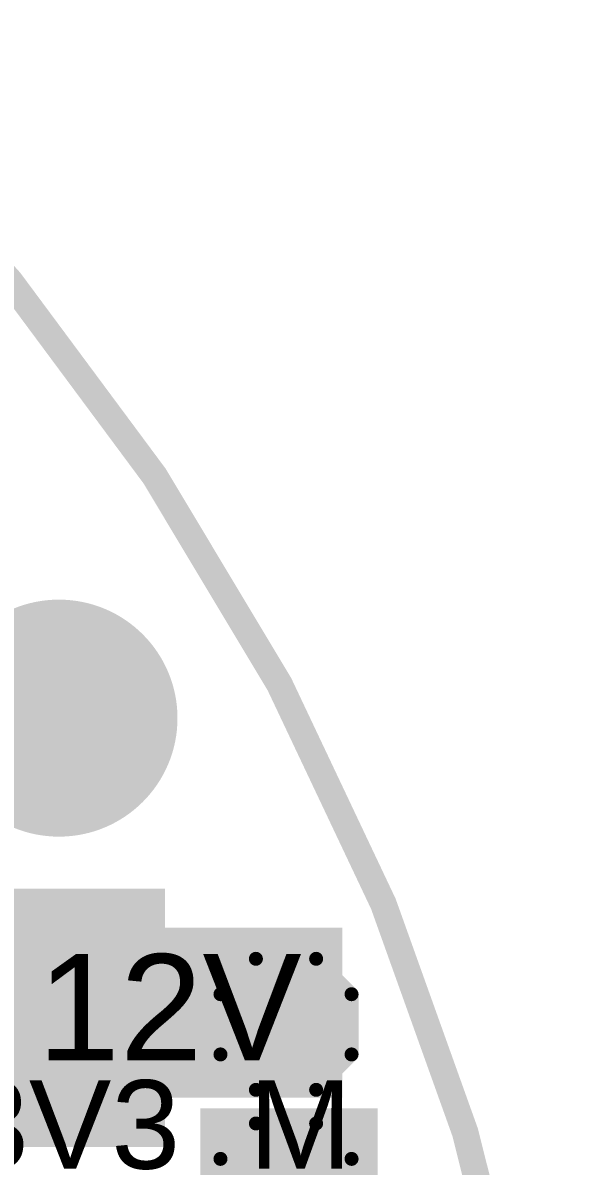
# Model space of a CAD drawing. Header units: millimetres. Extents: x -1.41 to 1.41, y -0.13 to 2.68.
# Drawn here: x 1.088 to 1.405, y 1.666 to 2.312 of the extents above; entities that cross this region are included whole.
import ezdxf

# ---------------------------------------------------------------- set-up
doc = ezdxf.new("R2010")
doc.units = ezdxf.units.MM
doc.header["$MEASUREMENT"] = 0
for name, color, linetype in [('BottomLayer', 5, 'Continuous'), ('BottomSolder', 6, 'Continuous'), ('Mechanical2', 216, 'Continuous'), ('MultiLayer', 9, 'Continuous'), ('PadHoleLayer', 156, 'Continuous'), ('TopLayer', 1, 'Continuous'), ('TopOverlay', 2, 'Continuous'), ('TopPaste', 8, 'Continuous'), ('TopSolder', 216, 'Continuous'), ('ViaHoleLayer', 16, 'Continuous')]:
    doc.layers.add(name, color=color, linetype=linetype)
doc.styles.add('Arial', font='', dxfattribs={"height": 0.2})
doc.styles.get('Arial').set_extended_font_data('Arial')

# ---------------------------------------------------------------- blocks, each defined once
blk = doc.blocks.new('TEST_POINT_73')
at = {"layer": 'TopLayer'}
blk.add_hatch(color=1, dxfattribs=at).paths.add_polyline_path([(0.015, 0.03), (-0.015, 0.03), (-0.03, 0.015), (-0.03, -0.015), (-0.015, -0.03), (0.015, -0.03), (0.03, -0.015), (0.03, 0.015)])
at = {"layer": 'TopPaste'}
blk.add_hatch(color=8, dxfattribs=at).paths.add_polyline_path([(0.015, 0.03), (-0.015, 0.03), (-0.03, 0.015), (-0.03, -0.015), (-0.015, -0.03), (0.015, -0.03), (0.03, -0.015), (0.03, 0.015)])
at = {"layer": 'TopSolder'}
blk.add_hatch(color=216, dxfattribs=at).paths.add_polyline_path([(0.017, 0.034), (-0.017, 0.034), (-0.034, 0.017), (-0.034, -0.017), (-0.017, -0.034), (0.017, -0.034), (0.034, -0.017), (0.034, 0.017)])
at = {"layer": 'TopOverlay', "const_width": 0.00787}
for points in [[(-0.017, 0.037), (-0.037, 0.017)], [(0.017, 0.037), (-0.017, 0.037)], [(0.017, 0.037), (-0.017, 0.037)], [(0.037, 0.017), (0.017, 0.037)], [(-0.037, 0.017), (-0.037, -0.017)], [(0.037, 0.017), (0.037, -0.017)], [(-0.017, -0.037), (-0.037, -0.017)], [(0.037, -0.017), (0.017, -0.037)], [(0.017, -0.037), (-0.017, -0.037)], [(0.017, -0.037), (-0.017, -0.037)]]:
    blk.add_lwpolyline(points, dxfattribs=at)
at = {"layer": 'TopOverlay', "const_width": 0.00394}
for points in [[(-0.01897, 0.037, 1), (-0.01503, 0.037, 1)], [(-0.01897, 0.037, 1), (-0.01503, 0.037, 1)], [(-0.01897, 0.037, 1), (-0.01503, 0.037, 1)], [(0.01503, 0.037, 1), (0.01897, 0.037, 1)], [(0.01503, 0.037, 1), (0.01897, 0.037, 1)], [(0.01503, 0.037, 1), (0.01897, 0.037, 1)], [(-0.03897, 0.017, 1), (-0.03503, 0.017, 1)], [(-0.03897, 0.017, 1), (-0.03503, 0.017, 1)], [(0.03503, 0.017, 1), (0.03897, 0.017, 1)], [(0.03503, 0.017, 1), (0.03897, 0.017, 1)], [(-0.03897, -0.017, 1), (-0.03503, -0.017, 1)], [(-0.03897, -0.017, 1), (-0.03503, -0.017, 1)], [(0.03503, -0.017, 1), (0.03897, -0.017, 1)], [(0.03503, -0.017, 1), (0.03897, -0.017, 1)], [(-0.01897, -0.037, 1), (-0.01503, -0.037, 1)], [(-0.01897, -0.037, 1), (-0.01503, -0.037, 1)], [(-0.01897, -0.037, 1), (-0.01503, -0.037, 1)], [(0.01503, -0.037, 1), (0.01897, -0.037, 1)], [(0.01503, -0.037, 1), (0.01897, -0.037, 1)], [(0.01503, -0.037, 1), (0.01897, -0.037, 1)]]:
    blk.add_lwpolyline(points, format="xyb", close=True, dxfattribs=at)
blk = doc.blocks.new('TEST_POINT_131')
at = {"layer": 'TopLayer'}
blk.add_hatch(color=1, dxfattribs=at).paths.add_polyline_path([(0.015, 0.03), (-0.015, 0.03), (-0.03, 0.015), (-0.03, -0.015), (-0.015, -0.03), (0.015, -0.03), (0.03, -0.015), (0.03, 0.015)])
at = {"layer": 'TopPaste'}
blk.add_hatch(color=8, dxfattribs=at).paths.add_polyline_path([(0.015, 0.03), (-0.015, 0.03), (-0.03, 0.015), (-0.03, -0.015), (-0.015, -0.03), (0.015, -0.03), (0.03, -0.015), (0.03, 0.015)])
at = {"layer": 'TopSolder'}
blk.add_hatch(color=216, dxfattribs=at).paths.add_polyline_path([(0.017, 0.034), (-0.017, 0.034), (-0.034, 0.017), (-0.034, -0.017), (-0.017, -0.034), (0.017, -0.034), (0.034, -0.017), (0.034, 0.017)])
at = {"layer": 'TopOverlay', "const_width": 0.00787}
for points in [[(-0.037, 0.017), (-0.017, 0.037)], [(-0.017, 0.037), (0.017, 0.037)], [(-0.017, 0.037), (0.017, 0.037)], [(0.017, 0.037), (0.037, 0.017)], [(-0.037, -0.017), (-0.037, 0.017)], [(0.037, -0.017), (0.037, 0.017)], [(-0.037, -0.017), (-0.017, -0.037)], [(0.017, -0.037), (0.037, -0.017)], [(-0.017, -0.037), (0.017, -0.037)], [(-0.017, -0.037), (0.017, -0.037)]]:
    blk.add_lwpolyline(points, dxfattribs=at)
at = {"layer": 'TopOverlay', "const_width": 0.00394}
for points in [[(-0.01897, 0.037, 1), (-0.01503, 0.037, 1)], [(-0.01897, 0.037, 1), (-0.01503, 0.037, 1)], [(-0.01897, 0.037, 1), (-0.01503, 0.037, 1)], [(0.01503, 0.037, 1), (0.01897, 0.037, 1)], [(0.01503, 0.037, 1), (0.01897, 0.037, 1)], [(0.01503, 0.037, 1), (0.01897, 0.037, 1)], [(-0.03897, 0.017, 1), (-0.03503, 0.017, 1)], [(-0.03897, 0.017, 1), (-0.03503, 0.017, 1)], [(0.03503, 0.017, 1), (0.03897, 0.017, 1)], [(0.03503, 0.017, 1), (0.03897, 0.017, 1)], [(-0.03897, -0.017, 1), (-0.03503, -0.017, 1)], [(-0.03897, -0.017, 1), (-0.03503, -0.017, 1)], [(0.03503, -0.017, 1), (0.03897, -0.017, 1)], [(0.03503, -0.017, 1), (0.03897, -0.017, 1)], [(-0.01897, -0.037, 1), (-0.01503, -0.037, 1)], [(-0.01897, -0.037, 1), (-0.01503, -0.037, 1)], [(-0.01897, -0.037, 1), (-0.01503, -0.037, 1)], [(0.01503, -0.037, 1), (0.01897, -0.037, 1)], [(0.01503, -0.037, 1), (0.01897, -0.037, 1)], [(0.01503, -0.037, 1), (0.01897, -0.037, 1)]]:
    blk.add_lwpolyline(points, format="xyb", close=True, dxfattribs=at)

msp = doc.modelspace()

# ---------------------------------------------------------------- hatches: boundary and pattern name
at = {"layer": 'BottomLayer'}
h = msp.add_hatch(color=5, dxfattribs=at)
edge = h.paths.add_edge_path()
edge.add_arc((1.1081, 1.91929), 0.05906, 0, 360)
for points in [[(1.168, 1.823), (0.913, 1.823), (0.913, 1.78221), (1.168, 1.78221)], [(0.98151, 1.677), (1.168, 1.677), (1.168, 1.802), (0.98151, 1.802)], [(1.188, 1.604), (1.288, 1.604), (1.288, 1.699), (1.188, 1.699)]]:
    msp.add_hatch(color=5, dxfattribs=at).paths.add_polyline_path(points)
h = msp.add_hatch(color=5, dxfattribs=at)
edge = h.paths.add_edge_path()
edge.add_arc((1.101, 1.761), 0.01181, 0, 360)
h = msp.add_hatch(color=5, dxfattribs=at)
edge = h.paths.add_edge_path()
edge.add_arc((1.101, 1.736), 0.01181, 0, 360)
h = msp.add_hatch(color=5, dxfattribs=at)
edge = h.paths.add_edge_path()
edge.add_arc((1.201, 1.685), 0.01181, 0, 360)
h = msp.add_hatch(color=5, dxfattribs=at)
edge = h.paths.add_edge_path()
edge.add_arc((1.275, 1.685), 0.01181, 0, 360)
at = {"layer": 'BottomSolder'}
h = msp.add_hatch(color=6, dxfattribs=at)
edge = h.paths.add_edge_path()
edge.add_arc((1.1081, 1.91929), 0.06306, 0, 360)
h = msp.add_hatch(color=6, dxfattribs=at)
edge = h.paths.add_edge_path()
edge.add_arc((1.101, 1.761), 0.00591, 0, 360)
h = msp.add_hatch(color=6, dxfattribs=at)
edge = h.paths.add_edge_path()
edge.add_arc((1.101, 1.736), 0.00591, 0, 360)
h = msp.add_hatch(color=6, dxfattribs=at)
edge = h.paths.add_edge_path()
edge.add_arc((1.201, 1.685), 0.00591, 0, 360)
h = msp.add_hatch(color=6, dxfattribs=at)
edge = h.paths.add_edge_path()
edge.add_arc((1.275, 1.685), 0.00591, 0, 360)
at = {"layer": 'MultiLayer'}
h = msp.add_hatch(color=9, dxfattribs=at)
edge = h.paths.add_edge_path()
edge.add_arc((1.1081, 1.91929), 0.05906, 0, 360)
at = {"layer": 'PadHoleLayer'}
h = msp.add_hatch(color=156, dxfattribs=at)
edge = h.paths.add_edge_path()
edge.add_arc((1.1081, 1.91929), 0.06693, 0, 360)
at = {"layer": 'TopLayer'}
h = msp.add_hatch(color=1, dxfattribs=at)
edge = h.paths.add_edge_path()
edge.add_arc((1.1081, 1.91929), 0.05906, 0, 360)
msp.add_hatch(color=1, dxfattribs=at).paths.add_polyline_path([(1.268, 1.801), (0.988, 1.801), (0.988, 1.705), (1.268, 1.705)])
h = msp.add_hatch(color=1, dxfattribs=at)
edge = h.paths.add_edge_path()
edge.add_arc((1.101, 1.761), 0.01181, 0, 360)
h = msp.add_hatch(color=1, dxfattribs=at)
edge = h.paths.add_edge_path()
edge.add_arc((1.101, 1.736), 0.01181, 0, 360)
h = msp.add_hatch(color=1, dxfattribs=at)
edge = h.paths.add_edge_path()
edge.add_arc((1.201, 1.685), 0.01181, 0, 360)
h = msp.add_hatch(color=1, dxfattribs=at)
edge = h.paths.add_edge_path()
edge.add_arc((1.275, 1.685), 0.01181, 0, 360)
at = {"layer": 'TopSolder'}
h = msp.add_hatch(color=216, dxfattribs=at)
edge = h.paths.add_edge_path()
edge.add_arc((1.1081, 1.91929), 0.06306, 0, 360)
h = msp.add_hatch(color=216, dxfattribs=at)
edge = h.paths.add_edge_path()
edge.add_arc((1.101, 1.761), 0.00591, 0, 360)
h = msp.add_hatch(color=216, dxfattribs=at)
edge = h.paths.add_edge_path()
edge.add_arc((1.101, 1.736), 0.00591, 0, 360)
h = msp.add_hatch(color=216, dxfattribs=at)
edge = h.paths.add_edge_path()
edge.add_arc((1.201, 1.685), 0.00591, 0, 360)
h = msp.add_hatch(color=216, dxfattribs=at)
edge = h.paths.add_edge_path()
edge.add_arc((1.275, 1.685), 0.00591, 0, 360)
at = {"layer": 'ViaHoleLayer'}
h = msp.add_hatch(color=16, dxfattribs=at)
edge = h.paths.add_edge_path()
edge.add_arc((1.101, 1.761), 0.00591, 0, 360)
h = msp.add_hatch(color=16, dxfattribs=at)
edge = h.paths.add_edge_path()
edge.add_arc((1.101, 1.736), 0.00591, 0, 360)
h = msp.add_hatch(color=16, dxfattribs=at)
edge = h.paths.add_edge_path()
edge.add_arc((1.201, 1.685), 0.00591, 0, 360)
h = msp.add_hatch(color=16, dxfattribs=at)
edge = h.paths.add_edge_path()
edge.add_arc((1.275, 1.685), 0.00591, 0, 360)

# ---------------------------------------------------------------- linework, layer by layer
at = {"layer": 'Mechanical2', "const_width": 0.015}
msp.add_lwpolyline([(1.39764, 1.27953, 1), (-1.39764, 1.27953, 1)], format="xyb", close=True, dxfattribs=at)

# ---------------------------------------------------------------- block references
at = {"rotation": 180}
msp.add_blockref('TEST_POINT_73', (1.23629, 1.74637), dxfattribs=at)
msp.add_blockref('TEST_POINT_131', (1.23629, 1.65337))

# ---------------------------------------------------------------- texts
at = {"layer": 'TopOverlay', "style": 'Arial'}
for s, height, p in [('12V', 0.06, (1.09595, 1.726)), ('3V3_M', 0.05, (1.05227, 1.66483))]:
    msp.add_text(s, height=height, rotation=360, dxfattribs=at).set_placement(p)

doc.saveas('drawing.dxf')
